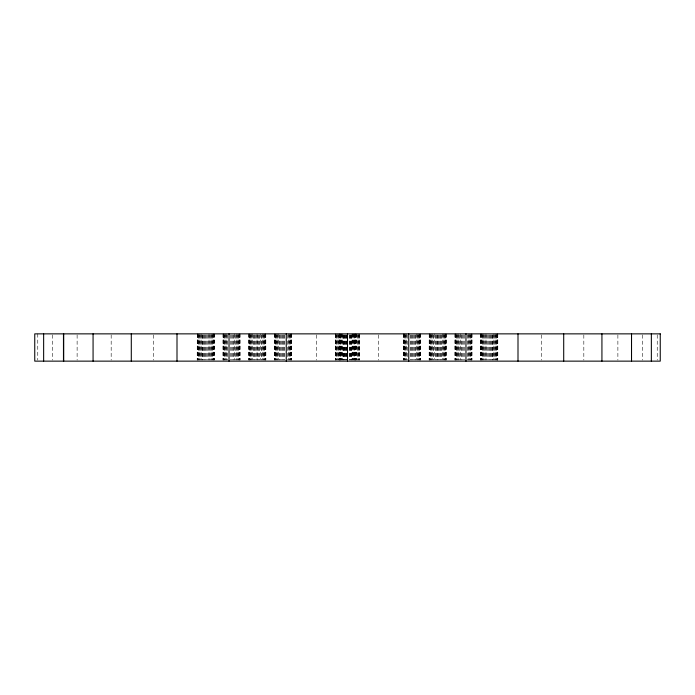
<?xml version="1.0" encoding="UTF-8"?>
<svg xmlns="http://www.w3.org/2000/svg" width="695" height="695" viewBox="0 0 695 695"><rect width="100%" height="100%" fill="white"/><g stroke="black" fill="none" stroke-linecap="round" stroke-linejoin="round"><path stroke-width="0.52" stroke-dasharray="3.48 2.61" d="M657.235 334.912L657.235 360.088M642.736 334.912L642.736 360.088M617.881 334.912L617.881 360.088M583.826 334.912L583.826 360.088M541.718 334.912L541.718 360.088M497.811 333.861L497.811 360.088M497.733 333.861L497.733 360.088M497.568 333.861L497.568 360.088M497.333 333.861L497.333 360.088M497.021 333.861L497.021 360.088M496.647 334.912L496.647 360.088M496.213 333.861L496.213 360.088M495.717 334.912L495.717 360.088M495.161 333.861L495.161 360.088M494.562 334.912L494.562 360.088M493.91 333.861L493.91 360.088M493.215 334.912L493.215 360.088M492.703 334.912L492.703 360.088M492.486 334.912L492.486 360.088M491.713 334.912L491.713 360.088M490.913 334.912L490.913 360.088M490.088 334.912L490.088 360.088M489.228 334.912L489.228 360.088M488.376 334.912L488.376 360.088M487.551 334.912L487.551 360.088M486.752 334.912L486.752 360.088M485.979 333.861L485.979 360.088M485.249 334.912L485.249 360.088M484.554 334.912L484.554 360.088M483.902 333.861L483.902 360.088M483.303 334.912L483.303 360.088M482.747 333.861L482.747 360.088M482.252 334.912L482.252 360.088M481.817 333.861L481.817 360.088M481.435 333.861L481.435 360.088M481.131 333.861L481.131 360.088M480.897 333.861L480.897 360.088M480.732 333.861L480.732 360.088M480.653 333.861L480.653 360.088M472.053 333.861L471.966 360.088M471.809 333.861L471.809 360.088M471.575 333.861L471.575 360.088M471.262 333.861L471.262 360.088M470.889 334.912L470.889 360.088M470.454 333.861L470.454 360.088M469.959 334.912L469.959 360.088M469.403 333.861L469.403 360.088M468.804 334.912L468.804 360.088M468.152 333.861L468.152 360.088M467.457 334.912L467.457 360.088M464.321 334.912L464.321 360.088M463.469 334.912L463.469 360.088M462.618 334.912L462.618 360.088M461.793 334.912L461.793 360.088M460.993 334.912L460.993 360.088M460.22 333.861L460.22 360.088M459.491 334.912L459.491 360.088M458.796 334.912L458.796 360.088M458.144 333.861L458.144 360.088M457.536 334.912L457.536 360.088M456.989 333.861L456.989 360.088M456.493 334.912L456.493 360.088M456.05 333.861L456.05 360.088M455.677 333.861L455.677 360.088M455.373 333.861L455.373 360.088M455.138 333.861L455.138 360.088M454.973 333.861L454.895 360.088M446.286 333.861L446.199 360.088M446.034 333.861L446.034 360.088M445.799 333.861L445.799 360.088M445.495 333.861L445.495 360.088M445.121 334.912L445.121 360.088M444.678 333.861L444.678 360.088M444.183 334.912L444.183 360.088M443.636 333.861L443.636 360.088M443.028 334.912L443.028 360.088M442.376 333.861L442.376 360.088M441.681 334.912L441.681 360.088M440.951 334.912L440.951 360.088M440.178 334.912L440.178 360.088M439.379 334.912L439.379 360.088M438.554 334.912L438.554 360.088M437.937 334.912L437.937 360.088M437.702 334.912L437.702 360.088M436.851 334.912L436.851 360.088M436.017 334.912L436.017 360.088M435.218 334.912L435.218 360.088M434.453 333.861L434.453 360.088M433.715 334.912L433.715 360.088M433.02 334.912L433.02 360.088M432.377 333.861L432.377 360.088M431.769 334.912L431.769 360.088M431.221 333.861L431.221 360.088M430.718 334.912L430.718 360.088M430.283 333.861L430.283 360.088M429.91 333.861L429.91 360.088M429.606 333.861L429.606 360.088M429.362 333.861L429.362 360.088M429.206 333.861L429.119 360.088M420.51 333.861L420.423 360.088M420.267 333.861L420.267 360.088M420.032 333.861L420.032 360.088M419.719 333.861L419.719 360.088M419.346 334.912L419.346 360.088M418.911 333.861L418.911 360.088M418.416 334.912L418.416 360.088M417.86 333.861L417.86 360.088M417.261 334.912L417.261 360.088M416.609 333.861L416.609 360.088M415.914 334.912L415.914 360.088M415.176 334.912L415.176 360.088M414.411 334.912L414.411 360.088M413.612 334.912L413.612 360.088M412.778 334.912L412.778 360.088M411.927 334.912L411.927 360.088M411.075 334.912L411.075 360.088M410.25 334.912L410.25 360.088M407.253 334.912L407.253 360.088M406.601 333.861L406.601 360.088M406.002 334.912L406.002 360.088M405.446 333.861L405.446 360.088M404.95 334.912L404.95 360.088M404.507 333.861L404.507 360.088M404.134 333.861L404.134 360.088M403.83 333.861L403.83 360.088M403.595 333.861L403.595 360.088M403.43 333.861L403.352 360.088M378.558 334.912L378.558 360.088M359.489 333.861L359.61 360.088M359.263 334.912L359.263 360.088M358.933 333.861L358.933 360.088M358.498 334.912L358.498 360.088M357.968 333.861L357.968 360.088M357.352 334.912L357.352 360.088M356.648 333.861L356.648 360.088M356.092 333.861L356.092 360.088M355.927 333.861L355.866 360.088M355.727 333.861L355.727 360.088M355.458 333.861L355.458 360.088M355.11 333.861L355.11 360.088M354.711 333.861L354.711 360.088M354.241 333.861L354.241 360.088M354.103 334.912L354.103 360.088M353.712 333.861L353.712 360.088M353.138 333.861L353.121 360.088M352.513 333.861L352.513 360.088M352.087 333.861L352.087 360.088M351.835 334.912L351.835 360.088M351.123 334.912L351.123 360.088M351.001 334.912L351.001 360.088M350.367 334.912L350.367 360.088M349.872 334.912L349.872 360.088M349.585 334.912L349.585 360.088M346.301 334.912L346.301 360.088M346.232 334.912L346.232 360.088M345.415 334.912L345.415 360.088M345.128 334.912L345.128 360.088M344.633 334.912L344.633 360.088M343.999 334.912L343.999 360.088M343.877 334.912L343.877 360.088M343.165 334.912L343.165 360.088M342.913 334.912L342.913 360.088M342.487 333.861L342.487 360.088M341.862 333.861L341.862 360.088M341.288 333.861L341.288 360.088M340.897 334.912L340.897 360.088M340.759 333.861L340.759 360.088M340.289 333.861L340.289 360.088M339.977 334.912L339.977 360.088M339.89 333.861L339.89 360.088M339.542 333.861L339.542 360.088M339.273 333.861L339.273 360.088M339.073 333.861L339.073 360.088M338.908 333.861L338.908 360.088M338.352 334.912L338.352 360.088M337.648 333.861L337.648 360.088M337.032 334.912L337.032 360.088M336.502 333.861L336.502 360.088M336.067 334.912L336.067 360.088M335.737 333.861L335.737 360.088M335.511 333.861L335.511 360.088M335.39 333.861L335.39 360.088M316.442 334.912L316.442 360.088M291.57 333.861L291.648 360.088M291.405 333.861L291.405 360.088M291.17 333.861L291.17 360.088M290.866 333.861L290.866 360.088M290.493 333.861L290.493 360.088M290.05 334.912L290.05 360.088M289.554 333.861L289.554 360.088M288.998 334.912L288.998 360.088M288.399 333.861L288.399 360.088M287.747 334.912L287.747 360.088M284.75 334.912L284.75 360.088M283.925 334.912L283.925 360.088M283.073 334.912L283.073 360.088M282.222 334.912L282.222 360.088M281.388 334.912L281.388 360.088M280.589 334.912L280.589 360.088M279.824 334.912L279.824 360.088M279.086 334.912L279.086 360.088M278.391 333.861L278.391 360.088M277.739 334.912L277.739 360.088M277.14 333.861L277.14 360.088M276.584 334.912L276.584 360.088M276.089 333.861L276.089 360.088M275.654 334.912L275.654 360.088M275.281 333.861L275.281 360.088M274.968 333.861L274.968 360.088M274.733 333.861L274.733 360.088M274.49 333.861L274.577 360.088M265.794 333.861L265.881 360.088M265.638 333.861L265.638 360.088M265.394 333.861L265.394 360.088M265.09 333.861L265.09 360.088M264.717 333.861L264.717 360.088M264.282 334.912L264.282 360.088M263.779 333.861L263.779 360.088M263.231 334.912L263.231 360.088M262.623 333.861L262.623 360.088M261.98 334.912L261.98 360.088M261.285 334.912L261.285 360.088M260.547 333.861L260.547 360.088M259.782 334.912L259.782 360.088M258.983 334.912L258.983 360.088M258.149 334.912L258.149 360.088M257.298 334.912L257.298 360.088M257.063 333.861L257.063 360.088M256.446 334.912L256.446 360.088M255.621 334.912L255.621 360.088M254.822 334.912L254.822 360.088M254.049 334.912L254.049 360.088M253.319 334.912L253.319 360.088M252.624 333.861L252.624 360.088M251.972 334.912L251.972 360.088M251.364 333.861L251.364 360.088M250.817 334.912L250.817 360.088M250.322 333.861L250.322 360.088M249.879 334.912L249.879 360.088M249.505 333.861L249.505 360.088M249.201 333.861L249.201 360.088M248.966 333.861L248.966 360.088M248.801 333.861L248.714 360.088M240.027 333.861L240.105 360.088M239.862 333.861L239.862 360.088M239.627 333.861L239.627 360.088M239.323 333.861L239.323 360.088M238.95 333.861L238.95 360.088M238.507 334.912L238.507 360.088M238.011 333.861L238.011 360.088M237.464 334.912L237.464 360.088M236.856 333.861L236.856 360.088M236.204 334.912L236.204 360.088M235.509 334.912L235.509 360.088M234.78 333.861L234.78 360.088M234.007 334.912L234.007 360.088M233.207 334.912L233.207 360.088M232.382 334.912L232.382 360.088M231.531 334.912L231.531 360.088M230.679 334.912L230.679 360.088M227.543 334.912L227.543 360.088M226.848 333.861L226.848 360.088M226.196 334.912L226.196 360.088M225.597 333.861L225.597 360.088M225.041 334.912L225.041 360.088M224.546 333.861L224.546 360.088M224.111 334.912L224.111 360.088M223.738 333.861L223.738 360.088M223.425 333.861L223.425 360.088M223.191 333.861L223.191 360.088M223.034 333.861L222.947 360.088M214.268 333.861L214.347 360.088M214.103 333.861L214.103 360.088M213.869 333.861L213.869 360.088M213.565 333.861L213.565 360.088M213.183 333.861L213.183 360.088M212.748 334.912L212.748 360.088M212.253 333.861L212.253 360.088M211.697 334.912L211.697 360.088M211.098 333.861L211.098 360.088M210.446 334.912L210.446 360.088M209.751 334.912L209.751 360.088M209.021 333.861L209.021 360.088M208.248 334.912L208.248 360.088M207.449 334.912L207.449 360.088M206.624 334.912L206.624 360.088M205.772 334.912L205.772 360.088M204.912 334.912L204.912 360.088M204.087 334.912L204.087 360.088M203.287 334.912L203.287 360.088M202.514 334.912L202.514 360.088M202.297 334.912L202.297 360.088M201.785 334.912L201.785 360.088M201.09 333.861L201.09 360.088M200.438 334.912L200.438 360.088M199.839 333.861L199.839 360.088M199.283 334.912L199.283 360.088M198.787 333.861L198.787 360.088M198.353 334.912L198.353 360.088M197.979 333.861L197.979 360.088M197.667 333.861L197.667 360.088M197.432 333.861L197.432 360.088M197.267 333.861L197.189 360.088M153.282 334.912L153.282 360.088M111.174 334.912L111.174 360.088M77.119 334.912L77.119 360.088M52.264 334.912L52.264 360.088M37.765 333.861L37.765 360.088"/><path stroke-width="1.04" d="M651.354 333.861L651.354 361.139M631.529 333.861L631.529 361.139M601.931 333.861L601.931 361.139M563.706 333.861L563.706 361.139M518.001 333.861L518.001 361.139M465.971 333.861L465.971 361.139M408.756 333.861L408.756 361.139M347.5 333.861L347.5 361.139M286.253 333.861L286.253 361.139M229.029 333.861L229.029 361.139M176.999 333.861L176.999 361.139M131.294 333.861L131.294 361.139M93.069 333.861L93.069 361.139M63.705 333.861L63.705 361.139M63.471 333.861L63.471 361.139M43.646 333.861L43.646 361.139M660.25 333.861L34.75 333.861L34.75 361.139L660.25 361.139L660.25 333.861"/></g></svg>
